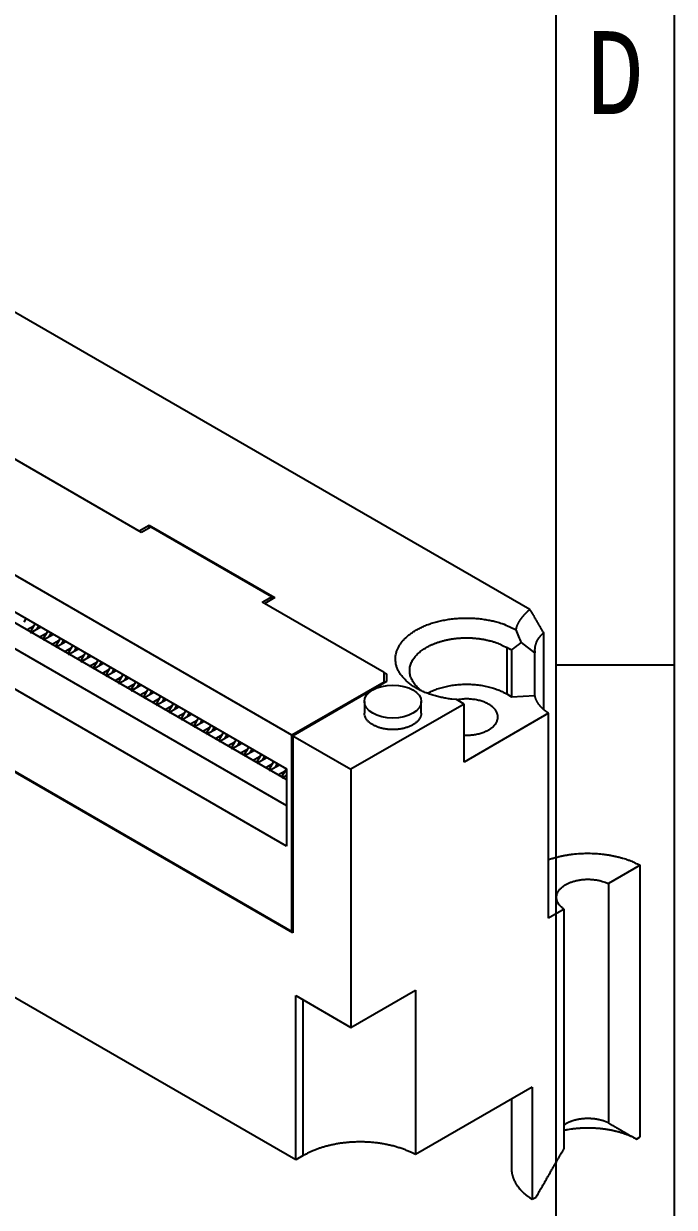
# Model space of a CAD drawing. Extents: x 0 to 420, y 0 to 297.
# Drawn here: x 387.53 to 415, y 75.59 to 125.57 of the extents above; entities that cross this region are included whole.
import ezdxf
from ezdxf.enums import TextEntityAlignment as Align

# ---------------------------------------------------------------- set-up
doc = ezdxf.new("R2010")
doc.units = 0
doc.layers.add('1', color=7, linetype='CONTINUOUS')
doc.layers.add('5', color=7, linetype='CONTINUOUS')
doc.styles.get("Standard").update_dxf_attribs({"font": 'monotxt.shx'})

msp = doc.modelspace()

# ---------------------------------------------------------------- linework, layer by layer
at = {"layer": '1', "color": 3, "linetype": 'CONTINUOUS'}
for p, q in [((415, 292), (415, 5)), ((410, 98.5), (415, 98.5))]:
    msp.add_line(p, q, dxfattribs=at)
at = {"layer": '1', "color": 2, "linetype": 'CONTINUOUS'}
msp.add_line((410, 287), (410, 10), dxfattribs=at)
at = {"layer": '5', "color": 40, "linetype": 'CONTINUOUS'}
for p, q in [((408.90233, 100.82771), (360.13547, 128.98327)), ((398.89085, 87.175222), (350.91365, 114.87487)), ((399.01459, 77.591593), (350.78991, 105.43413)), ((392.40314, 104.14814), (392.82741, 104.39309)), ((392.82741, 104.27062), (392.82741, 104.39309)), ((392.82741, 104.39309), (398.13071, 101.33123)), ((398.13071, 101.33123), (397.70644, 101.08628)), ((409.47656, 99.842979), (409.47656, 96.61411)), ((407.92414, 99.228753), (407.92414, 97.269161)), ((408.13217, 99.123312), (408.13217, 97.149052)), ((409.1152, 98.994998), (408.54374, 99.435982)), ((409.1152, 97.198706), (409.1152, 98.994998)), ((402.74457, 98.177518), (402.84953, 98.116918)), ((402.84953, 98.116918), (402.85064, 97.789677)), ((402.85064, 97.789677), (398.89085, 95.503487)), ((402.84953, 97.789674), (402.84953, 97.789035)), ((406.12101, 96.8405), (405.80282, 97.024212)), ((407.92414, 97.269161), (408.13217, 97.149052)), ((408.13217, 97.149052), (409.1152, 97.198706)), ((406.12101, 96.8405), (401.34804, 94.084824)), ((401.91581, 96.942562), (401.91581, 96.452664)), ((404.31581, 96.452664), (404.31581, 96.942562)), ((406.12101, 94.39101), (406.12101, 96.8405)), ((409.69347, 96.453572), (406.12101, 94.39101)), ((409.69347, 87.798708), (409.69347, 96.453572)), ((398.89085, 95.503487), (398.89085, 87.175222)), ((398.89085, 95.503487), (401.34804, 94.084824)), ((401.34804, 94.084824), (401.34804, 83.184595)), ((413.56222, 90.032327), (412.21714, 89.255745)), ((413.56222, 78.56055), (413.56222, 90.032327)), ((412.21714, 89.255745), (412.21714, 79.1516)), ((410.34865, 88.176973), (409.69347, 87.798708)), ((410.34865, 78.072828), (410.34865, 88.176973)), ((399.01459, 84.531814), (401.34804, 83.184595)), ((399.01459, 77.591593), (399.01459, 84.531814)), ((401.34804, 83.184595), (404.06936, 84.75575)), ((404.06936, 84.75575), (404.06936, 77.815529)), ((399.33279, 77.775305), (399.33279, 84.348102)), ((409.00357, 80.664295), (404.06936, 77.815529)), ((409.00357, 80.664295), (409.00357, 75.928614)), ((408.1286, 80.159132), (408.1286, 77.203757)), ((413.40303, 78.468646), (413.56222, 78.56055)), ((399.33279, 77.775305), (399.01459, 77.591593)), ((409.00357, 75.928614), (409.16275, 76.020518))]:
    msp.add_line(p, q, dxfattribs=at)
at = {"layer": '5', "color": 30, "linetype": 'CONTINUOUS'}
for p, q in [((398.85549, 95.523899), (350.94901, 123.18272)), ((351.07275, 121.55993), (398.62568, 94.105237)), ((353.51227, 119.7024), (398.62568, 93.656163)), ((352.55767, 119.15127), (398.62568, 92.553893)), ((398.62568, 90.83925), (351.07275, 118.29395)), ((350.94901, 114.89528), (398.85549, 87.236459)), ((392.50921, 104.08691), (386.99377, 107.27124)), ((392.89812, 104.31144), (392.50921, 104.08691)), ((397.98929, 101.37206), (392.89812, 104.31144)), ((397.60038, 101.14752), (397.98929, 101.37206)), ((402.74458, 98.177513), (397.60038, 101.14752)), ((397.98929, 101.37206), (397.98929, 101.24958)), ((387.96271, 100.13013), (387.64785, 99.953392)), ((387.82463, 99.85133), (388.25487, 100.09283)), ((388.49304, 99.823941), (388.17818, 99.647206)), ((388.35496, 99.545143), (388.7852, 99.786642)), ((389.02337, 99.517755), (388.70851, 99.341019)), ((388.88529, 99.238957), (389.31553, 99.480456)), ((389.5537, 99.211568), (389.23884, 99.034833)), ((389.41562, 98.932771), (389.84586, 99.17427)), ((390.08403, 98.905382), (389.76917, 98.728647)), ((389.94595, 98.626585), (390.37619, 98.868084)), ((390.61436, 98.599196), (390.2995, 98.422461)), ((390.47628, 98.320399), (390.90652, 98.561898)), ((391.14469, 98.29301), (390.82983, 98.116274)), ((391.00661, 98.014212), (391.43685, 98.255711)), ((391.67502, 97.986824), (391.36016, 97.810088)), ((402.74458, 97.769265), (402.74458, 98.177513)), ((391.53694, 97.708026), (391.96718, 97.949525)), ((392.20535, 97.680637), (391.89049, 97.503902)), ((392.06727, 97.40184), (392.49751, 97.643339)), ((402.74458, 97.769265), (398.85549, 95.523899)), ((402.74458, 97.72844), (402.74458, 97.769265)), ((392.73568, 97.374451), (392.42082, 97.197716)), ((392.5976, 97.095654), (393.02784, 97.337153)), ((393.26601, 97.068265), (392.95115, 96.89153)), ((393.12793, 96.789468), (393.55817, 97.030967)), ((393.79634, 96.762079), (393.48148, 96.585343)), ((393.65826, 96.483281), (394.0885, 96.72478)), ((394.32667, 96.455892), (394.01181, 96.279157)), ((394.18859, 96.177095), (394.61883, 96.418594)), ((394.857, 96.149706), (394.54214, 95.972971)), ((394.71892, 95.870909), (395.14916, 96.112408)), ((395.38733, 95.84352), (395.07247, 95.666785)), ((395.24925, 95.564723), (395.67949, 95.806222)), ((395.91766, 95.537334), (395.6028, 95.360599)), ((395.77958, 95.258536), (396.20982, 95.500035)), ((398.85549, 87.236459), (398.85549, 95.523899)), ((396.44799, 95.231148), (396.13313, 95.054412)), ((396.30991, 94.95235), (396.74015, 95.193849)), ((396.97832, 94.924961), (396.66346, 94.748226)), ((396.84024, 94.646164), (397.27048, 94.887663)), ((397.50865, 94.618775), (397.19379, 94.44204)), ((397.37057, 94.339978), (397.80081, 94.581477)), ((398.03898, 94.312589), (397.72412, 94.135854)), ((397.9009, 94.033792), (398.33114, 94.275291)), ((398.56931, 94.006403), (398.25445, 93.829667)), ((398.62568, 94.105237), (398.62568, 90.83925)), ((398.43123, 93.727605), (398.62568, 93.836754)), ((398.85549, 87.236459), (398.89085, 87.256871))]:
    msp.add_line(p, q, dxfattribs=at)
at = {"layer": '5', "color": 150, "linetype": 'CONTINUOUS'}
for p, q in [((387.63069, 100.4532), (387.53942, 100.2951)), ((388.36091, 99.595084), (388.36004, 99.583036)), ((388.36091, 99.595084), (388.54993, 99.922474)), ((388.69135, 99.840825), (388.60008, 99.682732)), ((388.89124, 99.288898), (389.08026, 99.616288)), ((389.22168, 99.534638), (389.13041, 99.376545)), ((388.89124, 99.288898), (388.89037, 99.27685)), ((389.9519, 98.676525), (390.14092, 99.003916)), ((389.9519, 98.676525), (389.95103, 98.664478)), ((390.28234, 98.922266), (390.19107, 98.764173)), ((390.48223, 98.370339), (390.67125, 98.697729)), ((390.81267, 98.61608), (390.7214, 98.457987)), ((390.48223, 98.370339), (390.48136, 98.358291)), ((391.54289, 97.757966), (391.73191, 98.085357)), ((391.87333, 98.003707), (391.78206, 97.845614)), ((391.54289, 97.757966), (391.54202, 97.745919)), ((392.07322, 97.45178), (392.26224, 97.779171)), ((392.40366, 97.697521), (392.31239, 97.539428)), ((392.07322, 97.45178), (392.07235, 97.439733)), ((393.13388, 96.839408), (393.3229, 97.166798)), ((393.46432, 97.085149), (393.37305, 96.927056)), ((393.13388, 96.839408), (393.13301, 96.82736)), ((393.66421, 96.533222), (393.66334, 96.521174)), ((393.66421, 96.533222), (393.85323, 96.860612)), ((393.99465, 96.778962), (393.90338, 96.62087)), ((394.72487, 95.920849), (394.91389, 96.24824)), ((395.05531, 96.16659), (394.96404, 96.008497)), ((394.72487, 95.920849), (394.724, 95.908802)), ((395.2552, 95.614663), (395.25433, 95.602615)), ((395.2552, 95.614663), (395.44422, 95.942053)), ((395.58564, 95.860404), (395.49437, 95.702311)), ((396.31586, 95.002291), (396.31499, 94.990243)), ((396.31586, 95.002291), (396.50488, 95.329681)), ((396.6463, 95.248031), (396.55503, 95.089938)), ((396.84619, 94.696104), (397.03521, 95.023495)), ((396.84619, 94.696104), (396.84532, 94.684057)), ((397.17663, 94.941845), (397.08536, 94.783752)), ((397.37652, 94.389918), (397.56554, 94.717309)), ((397.70696, 94.635659), (397.61569, 94.477566)), ((397.37652, 94.389918), (397.37565, 94.37787)), ((397.90685, 94.083732), (397.90598, 94.071684)), ((397.90685, 94.083732), (398.09587, 94.411122)), ((398.23729, 94.329473), (398.14602, 94.17138)), ((398.43718, 93.777546), (398.62568, 94.104035)), ((398.43718, 93.777546), (398.43631, 93.765498))]:
    msp.add_line(p, q, dxfattribs=at)
at = {"layer": '5', "color": 3, "linetype": 'CONTINUOUS'}
for p, q in [((387.83058, 99.90127), (388.0196, 100.22866)), ((388.16102, 100.14701), (388.06975, 99.988918)), ((387.83058, 99.90127), (387.82971, 99.889222)), ((389.42157, 98.982711), (389.4207, 98.970664)), ((389.42157, 98.982711), (389.61059, 99.310102)), ((389.75201, 99.228452), (389.66074, 99.070359)), ((391.01256, 98.064153), (391.01169, 98.052105)), ((391.01256, 98.064153), (391.20158, 98.391543)), ((391.343, 98.309893), (391.25173, 98.151801)), ((392.60355, 97.145594), (392.79257, 97.472984)), ((392.60355, 97.145594), (392.60268, 97.133546)), ((392.93399, 97.391335), (392.84272, 97.233242)), ((394.19454, 96.227035), (394.38356, 96.554426)), ((394.52498, 96.472776), (394.43371, 96.314683)), ((394.19454, 96.227035), (394.19367, 96.214988)), ((395.78553, 95.308477), (395.97455, 95.635867)), ((396.11597, 95.554217), (396.0247, 95.396125)), ((395.78553, 95.308477), (395.78466, 95.296429))]:
    msp.add_line(p, q, dxfattribs=at)
at = {"layer": '5', "color": 40, "linetype": 'CONTINUOUS'}
msp.add_lwpolyline([(392.40314, 104.14814), (392.40314, 104.14814), (392.40314, 104.14814), (392.40314, 104.14814), (392.40314, 104.14814), (392.40314, 104.14814), (392.40314, 104.14814), (392.40314, 104.14814), (392.40314, 104.14815), (392.40314, 104.14815), (392.40314, 104.14815), (392.40314, 104.14815), (392.40314, 104.14815), (392.40314, 104.14815), (392.40314, 104.14815), (392.40314, 104.14815), (392.40314, 104.14815), (392.40314, 104.14815), (392.40314, 104.14815)], dxfattribs=at)
for points in [[(405.80282, 97.024204), (405.60777, 97.043888, -0.010988014), (405.41059, 97.07218, -0.010282959), (405.21094, 97.109366, -0.01028484), (405.01065, 97.155572, -0.011378751), (404.8119, 97.211713, -0.012224663), (404.61656, 97.277547, -0.013084804), (404.42676, 97.353501, -0.014033723), (404.2444, 97.438982, -0.015328137), (404.07203, 97.53407, -0.016712702), (403.91128, 97.637785, -0.018349314), (403.76464, 97.749737, -0.020183376), (403.63322, 97.868627, -0.022229516), (403.5192, 97.993634, -0.024502529), (403.42294, 98.123276, -0.026758898), (403.34604, 98.256401, -0.029111551), (403.28802, 98.391526, -0.030982459), (403.24974, 98.527334, -0.032609064), (403.22999, 98.662526, -0.033211234), (403.2289, 98.795798, -0.03323267), (403.24467, 98.926149, -0.03202688), (403.2768, 99.052426, -0.030586187), (403.32333, 99.174069, -0.028426762), (403.38338, 99.290193, -0.025934005), (403.45449, 99.400354, -0.022877666), (403.53577, 99.504236, -0.021721276), (403.62888, 99.604757, -0.020134961), (403.73681, 99.704447, -0.018225983), (403.85967, 99.802709, -0.017913245), (403.99834, 99.898148, -0.017019276), (404.15216, 99.989816, -0.01620095), (404.32154, 100.07648, -0.015254727), (404.50521, 100.15721, -0.014662136), (404.70288, 100.23057, -0.013947393), (404.9127, 100.29582, -0.01346302), (405.13363, 100.35161, -0.012899981), (405.36329, 100.39756, -0.012488078), (405.5999, 100.43255, -0.01220253), (405.84112, 100.45651, -0.012118311), (406.08478, 100.46867, -0.011704681), (406.32758, 100.46993, -0.011037236), (406.56676, 100.46016, -0.011777665), (406.8036, 100.43862, -0.013457685), (407.03691, 100.40492, -0.01109548), (407.2521, 100.36667, -0.005528299), (407.44265, 100.3266, -0.014474368), (407.65978, 100.26063, -0.025514758), (407.95663, 100.14264, -0.01470128), (408.32298, 99.978099, -0.008671112)], [(408.32298, 99.978099), (408.32902, 100.00678, -0.007043459), (408.33592, 100.03556, -0.006865991), (408.34369, 100.06443, -0.006773874), (408.35232, 100.09337, -0.006794956), (408.36185, 100.12238, -0.006761078), (408.37226, 100.15144, -0.006713329), (408.3836, 100.18054, -0.006648054), (408.39583, 100.20966, -0.006601374), (408.409, 100.23879, -0.006530082), (408.42308, 100.26793, -0.00647005), (408.43811, 100.29705, -0.00638632), (408.45406, 100.32614, -0.006313447), (408.47097, 100.35518, -0.006228652), (408.48881, 100.38417, -0.006162847), (408.50762, 100.41308, -0.006051157), (408.52735, 100.44191, -0.005930607), (408.54804, 100.47061, -0.005885397), (408.5697, 100.49923, -0.005918362), (408.59237, 100.52776, -0.005641506), (408.61584, 100.55603, -0.005178423), (408.64009, 100.58397, -0.005633032), (408.66577, 100.61216, -0.006607326), (408.69317, 100.64077, -0.004879095), (408.71944, 100.66752, -0.001606347), (408.74366, 100.69162, -0.006787001), (408.77681, 100.72198, -0.011258727), (408.83048, 100.76796, -0.005286716), (408.90233, 100.82771, -0.002739034)], [(408.90233, 100.82771), (408.92427, 100.79, 0.000016642), (408.94601, 100.75262, 0.000016936), (408.96756, 100.71559, 0.000017251), (408.98891, 100.67889, 0.000017561), (409.01007, 100.64253, 0.000017893), (409.03105, 100.6065, 0.000018221), (409.05182, 100.57081, 0.000018572), (409.07241, 100.53546, 0.000018918), (409.0928, 100.50045, 0.000019291), (409.113, 100.46577, 0.000019661), (409.13301, 100.43143, 0.000020051), (409.15283, 100.39742, 0.00002043), (409.17245, 100.36376, 0.000020862), (409.19188, 100.33042, 0.000021313), (409.21112, 100.29743, 0.000021704), (409.23016, 100.26478, 0.000022006), (409.249, 100.23247, 0.000022667), (409.26767, 100.20047, 0.000023609), (409.28617, 100.16878, 0.000023445), (409.30441, 100.13752, 0.000022334), (409.32236, 100.10678, 0.00002517), (409.34038, 100.07592, 0.000030732), (409.35859, 100.04474, 0.000023934), (409.37558, 100.01566, 0.000008331), (409.39084, 99.989536, 0.000034642), (409.41001, 99.956748, 0.000062308), (409.43897, 99.90723, 0.000031705), (409.47656, 99.842972, 0.000017117)], [(404.34161, 97.391635), (404.25942, 97.455499, -0.015500565), (404.18285, 97.522977, -0.015837781), (404.11203, 97.594257, -0.016681825), (404.04747, 97.668932, -0.01854418), (403.99031, 97.746806, -0.020243319), (403.94084, 97.827411, -0.021780252), (403.89989, 97.910484, -0.023286128), (403.86757, 97.995492, -0.024799118), (403.84466, 98.082037, -0.02602279), (403.83102, 98.16956, -0.02689825), (403.82723, 98.257573, -0.027329448), (403.83292, 98.345535, -0.027284746), (403.84843, 98.432902, -0.026759094), (403.87316, 98.519192, -0.025791509), (403.90723, 98.603846, -0.024533735), (403.94986, 98.686484, -0.023031778), (404.00093, 98.766578, -0.021448928), (404.05952, 98.843854, -0.019779365), (404.12532, 98.917843, -0.018296248), (404.19744, 98.988457, -0.016843809), (404.27547, 99.055329, -0.015425056), (404.35818, 99.11829, -0.014030996), (404.44493, 99.176997, -0.013193623), (404.53604, 99.232216, -0.012160018), (404.63253, 99.284518, -0.01148062), (404.73519, 99.334355, -0.011210094), (404.84515, 99.381765, -0.010687449), (404.96181, 99.426397, -0.010513027), (405.08492, 99.467575, -0.010236846), (405.21384, 99.505054, -0.010009393), (405.34837, 99.538321, -0.009737387), (405.48769, 99.567202, -0.009595677), (405.63133, 99.591171, -0.009423543), (405.77837, 99.610164, -0.009333185), (405.92814, 99.623738, -0.009206259), (406.07963, 99.631979, -0.009116536), (406.232, 99.634559, -0.009139962), (406.38444, 99.631615, -0.009282588), (406.53606, 99.622917, -0.009120058), (406.68547, 99.609088, -0.008689308), (406.83151, 99.59016, -0.009486164), (406.97569, 99.565463, -0.011135211), (407.11783, 99.534679, -0.009077669), (407.2489, 99.502731, -0.004136704), (407.36516, 99.471312, -0.012294644), (407.50015, 99.423587, -0.022018867), (407.68872, 99.341493, -0.012256763), (407.92413, 99.22875, -0.007035874)], [(409.47656, 99.842972), (409.44656, 99.816028, 0.006596372), (409.41778, 99.788773, 0.00686229), (409.39027, 99.761189, 0.007073841), (409.36401, 99.733319, 0.007218997), (409.33904, 99.705188, 0.007401806), (409.31534, 99.676834, 0.007573666), (409.29295, 99.648275, 0.007763057), (409.27183, 99.619546, 0.007924002), (409.25203, 99.59067, 0.00810801), (409.2335, 99.561679, 0.008261355), (409.21628, 99.532597, 0.008433731), (409.20032, 99.503454, 0.008566745), (409.18566, 99.474275, 0.008728904), (409.17223, 99.445085, 0.008856978), (409.16009, 99.415908, 0.008973737), (409.14916, 99.386776, 0.009014199), (409.13948, 99.35772, 0.009185003), (409.13098, 99.328722, 0.009402227), (409.1237, 99.299796, 0.009245949), (409.11755, 99.271105, 0.008720206), (409.11254, 99.242729, 0.009538164), (409.1087, 99.214095, 0.011185029), (409.10606, 99.18503, 0.00871091), (409.10425, 99.157845, 0.003448459), (409.10315, 99.133361, 0.011793769), (409.10399, 99.102497, 0.019963989), (409.1081, 99.055746, 0.009962774), (409.11519, 98.994991, 0.005387034)], [(408.13216, 99.123309), (408.12518, 99.126377, -0.000967692), (408.1182, 99.129474, -0.000966039), (408.11123, 99.132602, -0.000963721), (408.10426, 99.13576, -0.000960735), (408.0973, 99.138949, -0.000957876), (408.09034, 99.142168, -0.000955167), (408.08338, 99.145418, -0.000952327), (408.07643, 99.148698, -0.000949405), (408.06948, 99.152009, -0.000946517), (408.06253, 99.15535, -0.000943725), (408.05559, 99.158723, -0.000940524), (408.04865, 99.162126, -0.000937042), (408.04172, 99.16556, -0.000934618), (408.03479, 99.169025, -0.000933209), (408.02786, 99.172522, -0.000927723), (408.02093, 99.176049, -0.000918974), (408.01401, 99.179606, -0.000923704), (408.00709, 99.183198, -0.00093911), (408.00015, 99.186827, -0.000909122), (407.99325, 99.190472, -0.000846037), (407.98639, 99.194125, -0.000930428), (407.97941, 99.197872, -0.001104456), (407.97228, 99.201745, -0.000834852), (407.96559, 99.205399, -0.000286146), (407.95954, 99.208719, -0.001172189), (407.95177, 99.213054, -0.002001846), (407.9398, 99.219826, -0.000972326), (407.92413, 99.22875, -0.000513741)], [(408.54375, 99.435979), (408.52621, 99.422448, -0.000099026), (408.50893, 99.40913, -0.000102119), (408.49192, 99.396033, -0.000105485), (408.47518, 99.38315, -0.000108851), (408.45871, 99.370487, -0.000112535), (408.4425, 99.358036, -0.000116254), (408.42656, 99.345805, -0.000120318), (408.41088, 99.333785, -0.000124415), (408.39546, 99.321985, -0.000128918), (408.38031, 99.310394, -0.000133486), (408.36543, 99.299023, -0.00013845), (408.3508, 99.287861, -0.000143432), (408.33644, 99.276918, -0.000149094), (408.32234, 99.266183, -0.000155026), (408.3085, 99.255665, -0.000160865), (408.29493, 99.245358, -0.000166149), (408.28162, 99.23527, -0.000174563), (408.26856, 99.225383, -0.000185494), (408.25575, 99.215701, -0.000188172), (408.24323, 99.206257, -0.000182855), (408.23104, 99.197074, -0.000210562), (408.21895, 99.187979, -0.000263714), (408.20688, 99.178924, -0.000210939), (408.1957, 99.170546, -0.000074238), (408.18572, 99.163076, -0.000314319), (408.17349, 99.153957, -0.000594559), (408.1554, 99.140528, -0.000316866), (408.13216, 99.123309, -0.000174873)], [(404.57354, 97.293656), (404.65756, 97.337682, -0.010451521), (404.74651, 97.379915, -0.009513452), (404.84059, 97.420321, -0.008988759), (404.93945, 97.458697, -0.008997184), (405.0431, 97.494621, -0.00881742), (405.15111, 97.527951, -0.008620181), (405.26338, 97.558347, -0.008407576), (405.37941, 97.585701, -0.008298622), (405.49898, 97.60966, -0.008150536), (405.62152, 97.630173, -0.00805885), (405.74668, 97.64692, -0.007949737), (405.87387, 97.659918, -0.007889214), (406.00262, 97.668891, -0.007831922), (406.13235, 97.673926, -0.007815089), (406.2625, 97.674806, -0.007784185), (406.39248, 97.671711, -0.007752182), (406.52169, 97.664503, -0.007831472), (406.64973, 97.653351, -0.007992735), (406.77602, 97.638165, -0.007890586), (406.89968, 97.61948, -0.007528125), (407.01995, 97.59738, -0.008257251), (407.13835, 97.571236, -0.009735967), (407.25497, 97.540785, -0.00790127), (407.36238, 97.51017, -0.003501176), (407.45759, 97.480816, -0.010763441), (407.56911, 97.438124, -0.019227983), (407.72654, 97.366511, -0.010538398), (407.92413, 97.269163, -0.006001808)], [(406.12101, 95.526831), (406.20592, 95.524401, 0.010304399), (406.29281, 95.525318, 0.009561277), (406.38187, 95.529683, 0.009388899), (406.4724, 95.537601, 0.010078998), (406.56367, 95.549504, 0.010535782), (406.65495, 95.565359, 0.010971316), (406.74551, 95.585415, 0.011443405), (406.83457, 95.609516, 0.012134929), (406.92121, 95.637804, 0.012852367), (407.00472, 95.669982, 0.013708902), (407.08413, 95.706026, 0.014675229), (407.1589, 95.745511, 0.015774692), (407.22811, 95.788256, 0.017053454), (407.29144, 95.833745, 0.018401599), (407.34812, 95.88166, 0.019992614), (407.39811, 95.931448, 0.021533413), (407.44087, 95.982701, 0.023317038), (407.47662, 96.034889, 0.02481873), (407.50507, 96.087568, 0.026468497), (407.52668, 96.140285, 0.027524225), (407.54137, 96.19261, 0.028482678), (407.54977, 96.244188, 0.028511707), (407.552, 96.294637, 0.028517006), (407.54872, 96.343771, 0.027711838), (407.54018, 96.391299, 0.026350112), (407.52719, 96.436954, 0.024079849), (407.51006, 96.480571, 0.023559883), (407.48855, 96.523395, 0.02225852), (407.46192, 96.566608, 0.020560399), (407.42996, 96.610147, 0.020477536), (407.3921, 96.653694, 0.019593854), (407.34838, 96.696923, 0.018758051), (407.29838, 96.739463, 0.017678893), (407.24229, 96.780951, 0.016953227), (407.17984, 96.820921, 0.015928855), (407.11145, 96.859017, 0.015133256), (407.03711, 96.894722, 0.01440373), (406.95728, 96.927705, 0.014027649), (406.87215, 96.957434, 0.013014583), (406.78301, 96.983762, 0.011840355), (406.69054, 97.006239, 0.012388175), (406.59364, 97.024497, 0.013976899), (406.49232, 97.038064, 0.0106508), (406.39546, 97.048152, 0.004509453), (406.30662, 97.05492, 0.01390527), (406.1954, 97.054135, 0.023290932), (406.02973, 97.040997, 0.012028442), (405.81599, 97.016604, 0.006562538)], [(409.69348, 96.453566), (409.6639, 96.472605, -0.004631001), (409.63479, 96.492106, -0.004623505), (409.60615, 96.51209, -0.004698967), (409.578, 96.532534, -0.004881353), (409.5504, 96.55345, -0.00503428), (409.52336, 96.574816, -0.005178129), (409.49691, 96.596645, -0.00532374), (409.47108, 96.618912, -0.005491334), (409.44592, 96.641626, -0.005653404), (409.42143, 96.664763, -0.005828939), (409.39766, 96.688331, -0.005998802), (409.37462, 96.712303, -0.006180723), (409.35236, 96.736684, -0.006366758), (409.33088, 96.761449, -0.006572933), (409.31024, 96.786604, -0.006745402), (409.29044, 96.812108, -0.006900515), (409.27153, 96.837961, -0.007158315), (409.2535, 96.864173, -0.007519223), (409.23641, 96.890758, -0.007497648), (409.22027, 96.917525, -0.007168819), (409.20515, 96.944416, -0.008126681), (409.19091, 96.972035, -0.009985808), (409.17755, 97.000591, -0.00773763), (409.16559, 97.027561, -0.002619482), (409.15528, 97.052076, -0.011261088), (409.14446, 97.083955, -0.020124731), (409.13096, 97.133517, -0.010047374), (409.11519, 97.198705, -0.005341355)], [(404.31582, 96.452661), (404.3138, 96.411885, -0.027711617), (404.30735, 96.370518, -0.025734733), (404.2963, 96.328499, -0.02455001), (404.28062, 96.286107, -0.024798604), (404.25986, 96.243647, -0.024018762), (404.23411, 96.201395, -0.02288662), (404.20314, 96.159638, -0.021484483), (404.16716, 96.118658, -0.020307061), (404.12603, 96.078802, -0.018917817), (404.08014, 96.040322, -0.017695363), (404.02949, 96.003574, -0.016436768), (403.97459, 95.968756, -0.015361211), (403.91561, 95.936208, -0.014323488), (403.85313, 95.906049, -0.013422245), (403.78747, 95.878575, -0.012604127), (403.71925, 95.853814, -0.011873877), (403.64889, 95.831995, -0.011249294), (403.577, 95.813053, -0.010666296), (403.50405, 95.797137, -0.010199402), (403.43058, 95.784103, -0.009734497), (403.35709, 95.774021, -0.009396598), (403.28401, 95.766684, -0.009034029), (403.21181, 95.762092, -0.008786077), (403.14081, 95.759994, -0.008477922), (403.07143, 95.760337, -0.008338374), (403.00382, 95.762867, -0.008158701), (402.9383, 95.7675, -0.007978909), (402.87514, 95.773921, -0.007640653), (402.81452, 95.782026, -0.007892246), (402.75488, 95.791924, -0.007991554), (402.69473, 95.80393, -0.008013338), (402.63411, 95.818112, -0.008654031), (402.57336, 95.834692, -0.009169577), (402.51282, 95.853663, -0.009772663), (402.45288, 95.875198, -0.010328256), (402.39394, 95.89922, -0.011047919), (402.33647, 95.925854, -0.0119361), (402.28087, 95.955043, -0.013201504), (402.2277, 95.986873, -0.01385041), (402.17734, 96.020894, -0.014045435), (402.13041, 96.057002, -0.016778162), (402.08709, 96.095954, -0.021991682), (402.04791, 96.137993, -0.018458203), (402.01354, 96.178801, -0.007107678), (401.98466, 96.216807, -0.028473412), (401.95948, 96.267475, -0.056464249), (401.93648, 96.347194, -0.030581571), (401.91582, 96.452661, -0.016469304)], [(409.69347, 90.271842), (409.81155, 90.310849, -0.00754965), (409.93337, 90.347215, -0.007149026), (410.05912, 90.380859, -0.006899686), (410.18837, 90.411703, -0.006896559), (410.32089, 90.439407, -0.006818803), (410.45624, 90.463957, -0.006727196), (410.59421, 90.485092, -0.00663561), (410.73431, 90.502837, -0.00659111), (410.87625, 90.51694, -0.006536589), (411.01953, 90.527472, -0.006503087), (411.16379, 90.534221, -0.00647019), (411.30856, 90.537307, -0.006453618), (411.45341, 90.536559, -0.006451554), (411.59793, 90.532137, -0.006463716), (411.74165, 90.523916, -0.006471197), (411.88417, 90.512118, -0.006460993), (412.02499, 90.496673, -0.006549909), (412.16392, 90.477756, -0.006698006), (412.30055, 90.455312, -0.0066159), (412.4341, 90.429876, -0.006300554), (412.56393, 90.401553, -0.006925884), (412.69198, 90.36958, -0.00818647), (412.81854, 90.33365, -0.00658295), (412.93527, 90.298181, -0.002813285), (413.03896, 90.264681, -0.009011043), (413.16219, 90.217141, -0.01600302), (413.33881, 90.138535, -0.00859852), (413.56222, 90.032324, -0.004841831)], [(410.34865, 88.176977), (410.30259, 88.209654, -0.014304447), (410.25915, 88.244342, -0.014450012), (410.21836, 88.281142, -0.015155887), (410.18052, 88.319869, -0.016888545), (410.14625, 88.360469, -0.018458286), (410.11573, 88.402722, -0.019933485), (410.08943, 88.446526, -0.021425882), (410.06747, 88.491618, -0.023033666), (410.0503, 88.537826, -0.024445676), (410.03794, 88.584861, -0.025657085), (410.03076, 88.632493, -0.02650605), (410.02863, 88.680427, -0.026972027), (410.03183, 88.728389, -0.026948914), (410.0401, 88.776102, -0.026469512), (410.0536, 88.82327, -0.025575504), (410.07197, 88.869653, -0.02434891), (410.09522, 88.914955, -0.022933887), (410.12292, 88.958993, -0.021377328), (410.15496, 89.001493, -0.019823581), (410.19085, 89.042334, -0.018241526), (410.23038, 89.08128, -0.016862708), (410.27308, 89.11829, -0.015545193), (410.3187, 89.153178, -0.014267722), (410.36663, 89.185929, -0.012939716), (410.41668, 89.216465, -0.012377242), (410.46957, 89.245363, -0.011715355), (410.5263, 89.273037, -0.010947981), (410.58673, 89.299373, -0.010830388), (410.65083, 89.324026, -0.010523584), (410.71829, 89.346851, -0.010242295), (410.78903, 89.367569, -0.009923646), (410.86264, 89.386068, -0.009744415), (410.93891, 89.40206, -0.009526991), (411.01738, 89.415484, -0.009397588), (411.09773, 89.426085, -0.009224401), (411.17942, 89.433883, -0.009094059), (411.26203, 89.438674, -0.009071878), (411.34513, 89.440506, -0.009174417), (411.42827, 89.439225, -0.008960324), (411.51066, 89.435128, -0.008491136), (411.59166, 89.428197, -0.009234044), (411.67216, 89.418082, -0.010802012), (411.7521, 89.404596, -0.008725172), (411.82613, 89.390219, -0.003910438), (411.89208, 89.375785, -0.011787208), (411.96964, 89.35281, -0.020942302), (412.07932, 89.312164, -0.011512514), (412.21714, 89.255739, -0.006556407)], [(412.21714, 79.151599), (412.1844, 79.167296, 0.006007878), (412.15123, 79.18224, 0.006078056), (412.11759, 79.196401, 0.00595386), (412.08359, 79.209811, 0.005658934), (412.04928, 79.222444, 0.005453585), (412.01476, 79.234337, 0.00527218), (411.98006, 79.245468, 0.005116761), (411.94525, 79.255878, 0.004939792), (411.91039, 79.26555, 0.0047968), (411.87554, 79.274526, 0.004636419), (411.84075, 79.282792, 0.004523428), (411.80606, 79.290395, 0.004400201), (411.7715, 79.297326, 0.00427011), (411.73717, 79.303623, 0.00410289), (411.70312, 79.309281, 0.004097539), (411.66889, 79.314406, 0.004044737), (411.63397, 79.319049, 0.003970504), (411.59834, 79.323216, 0.004051468), (411.56198, 79.326853, 0.004081206), (411.52494, 79.329955, 0.004119857), (411.48723, 79.332471, 0.004140875), (411.4489, 79.334397, 0.004197368), (411.40997, 79.335679, 0.004229595), (411.37048, 79.336316, 0.004289989), (411.33046, 79.336254, 0.004329728), (411.28999, 79.335496, 0.0043987), (411.24908, 79.333986, 0.004448147), (411.20781, 79.331733, 0.004525494), (411.16621, 79.328681, 0.004586102), (411.12438, 79.324843, 0.004674444), (411.08235, 79.320167, 0.004746088), (411.0402, 79.31467, 0.004842313), (410.998, 79.308304, 0.004932635), (410.95582, 79.30109, 0.005053937), (410.91373, 79.292982, 0.00514321), (410.87183, 79.284018, 0.005235626), (410.8302, 79.274159, 0.005402903), (410.78887, 79.263415, 0.005662276), (410.74792, 79.251742, 0.005638907), (410.70758, 79.239292, 0.005403592), (410.66803, 79.226078, 0.006132248), (410.62863, 79.211712, 0.007563661), (410.58924, 79.196026, 0.005928509), (410.55266, 79.180792, 0.002072034), (410.51994, 79.166591, 0.008688876), (410.4803, 79.146703, 0.015951567), (410.42246, 79.114009, 0.008266083), (410.34865, 79.06995, 0.004475922)], [(412.21714, 79.151599), (412.24279, 79.136873, -0.000034297), (412.26924, 79.121678, -0.000032311), (412.29654, 79.105994, -0.000030253), (412.32466, 79.089836, -0.000028221), (412.35365, 79.073175, -0.000026376), (412.38347, 79.056027, -0.000024783), (412.41419, 79.038364, -0.000023266), (412.44577, 79.020199, -0.000021897), (412.47827, 79.001504, -0.000020603), (412.51166, 78.982291, -0.000019449), (412.54599, 78.96253, -0.000018339), (412.58125, 78.942234, -0.000017339), (412.61749, 78.921371, -0.000016398), (412.6547, 78.89995, -0.000015572), (412.69293, 78.877935, -0.000014704), (412.73214, 78.85535, -0.000013877), (412.7724, 78.832162, -0.000013282), (412.81376, 78.808337, -0.00001289), (412.85631, 78.78382, -0.000011873), (412.89973, 78.758802, -0.000010561), (412.94398, 78.733303, -0.000011147), (412.99026, 78.706627, -0.000012641), (413.03908, 78.678487, -0.000009014), (413.0856, 78.651677, -0.000002883), (413.12822, 78.627107, -0.000012156), (413.18598, 78.593807, -0.000019096), (413.27893, 78.540212, -0.000008547), (413.40303, 78.468646, -0.000004345)], [(413.40303, 78.468646), (413.3505, 78.496325, 0.004713258), (413.2973, 78.523106, 0.004733422), (413.24338, 78.548952, 0.004652096), (413.18885, 78.573898, 0.004479893), (413.13376, 78.597903, 0.004352796), (413.0782, 78.621005, 0.004238961), (413.02219, 78.64317, 0.004136526), (412.96582, 78.664438, 0.004022297), (412.90913, 78.684777, 0.003927118), (412.85218, 78.704231, 0.003824778), (412.79503, 78.72277, 0.003739555), (412.73773, 78.740441, 0.003645182), (412.68033, 78.757217, 0.003568175), (412.62288, 78.773145, 0.003481677), (412.56543, 78.788201, 0.003412141), (412.50803, 78.802434, 0.003332593), (412.45071, 78.815824, 0.00326984), (412.39353, 78.828417, 0.003196096), (412.33651, 78.840199, 0.0031397), (412.27971, 78.851213, 0.003075331), (412.22316, 78.861445, 0.003020698), (412.16687, 78.87095, 0.00293989), (412.11072, 78.879739, 0.002938151), (412.05415, 78.887922, 0.002932385), (411.99661, 78.895547, 0.002896175), (411.93813, 78.902613, 0.002940552), (411.87879, 78.909054, 0.002962451), (411.81865, 78.914871, 0.002978204), (411.75765, 78.920019, 0.002985296), (411.69587, 78.924498, 0.003015403), (411.6333, 78.928256, 0.003029806), (411.57, 78.931296, 0.003056062), (411.50597, 78.933565, 0.003075045), (411.44127, 78.935068, 0.003113528), (411.37589, 78.93575, 0.003124455), (411.30993, 78.935625, 0.003136843), (411.24342, 78.934637, 0.003191563), (411.17631, 78.932781, 0.003302771), (411.1086, 78.929993, 0.003224935), (411.04075, 78.926364, 0.003028127), (410.97291, 78.921861, 0.003407323), (410.90364, 78.916215, 0.004165103), (410.83244, 78.90927, 0.003137366), (410.7654, 78.902189, 0.000963585), (410.70462, 78.895311, 0.004605617), (410.62649, 78.884164, 0.008141693), (410.50618, 78.863979, 0.003972346), (410.34865, 78.835736, 0.002079246)], [(404.06936, 77.815527), (403.93654, 77.884141, 0.011162031), (403.79648, 77.94913, 0.010358769), (403.64881, 78.010405, 0.009783075), (403.49432, 78.067701, 0.009625126), (403.33334, 78.120356, 0.009355078), (403.16674, 78.168241, 0.009070327), (402.99491, 78.210877, 0.008799187), (402.8188, 78.248227, 0.008607484), (402.639, 78.279837, 0.008415404), (402.45647, 78.30579, 0.008253844), (402.27195, 78.32573, 0.0081123), (402.08636, 78.339856, 0.007990197), (401.90052, 78.347916, 0.007906534), (401.71526, 78.350209, 0.00783081), (401.53143, 78.346592, 0.007779039), (401.34978, 78.33748, 0.007695868), (401.17116, 78.322843, 0.007744551), (400.99596, 78.303063, 0.007834064), (400.82492, 78.278171, 0.007725191), (400.65898, 78.248976, 0.007348551), (400.49906, 78.215721, 0.007973071), (400.34298, 78.177682, 0.009244854), (400.19055, 78.134625, 0.007570975), (400.05097, 78.091903, 0.003545523), (399.92788, 78.051417, 0.010035339), (399.78482, 77.994448, 0.017617152), (399.58402, 77.901057, 0.009745708), (399.33278, 77.775298, 0.005640105)], [(409.16275, 76.020523), (409.21912, 76.118114, -0.000002381), (409.2741, 76.213304, -0.000002509), (409.32763, 76.30598, -0.000002639), (409.37981, 76.396317, -0.000002749), (409.43063, 76.484306, -0.000002878), (409.48019, 76.570097, -0.000003012), (409.52846, 76.653656, -0.000003162), (409.57552, 76.735127, -0.000003309), (409.62136, 76.814478, -0.000003476), (409.66606, 76.891845, -0.000003644), (409.70959, 76.967194, -0.000003832), (409.75203, 77.040649, -0.00000402), (409.79336, 77.112178, -0.000004236), (409.83364, 77.181901, -0.000004461), (409.87287, 77.249785, -0.000004693), (409.91109, 77.315925, -0.000004909), (409.94828, 77.38028, -0.000005231), (409.98453, 77.443016, -0.000005638), (410.01985, 77.504119, -0.000005795), (410.05413, 77.563436, -0.000005696), (410.08731, 77.620844, -0.000006666), (410.12002, 77.677422, -0.000008513), (410.15242, 77.733474, -0.000006883), (410.18231, 77.785182, -0.000002348), (410.2089, 77.831163, -0.000010511), (410.24112, 77.8869, -0.000020505), (410.28832, 77.968504, -0.000011131), (410.34865, 78.072821, -0.000006185)], [(408.12861, 77.203755), (408.12977, 77.154421, 0.011343118), (408.13313, 77.105191, 0.011369903), (408.13879, 77.05606, 0.011301187), (408.14665, 77.00708, 0.011185554), (408.15677, 76.958324, 0.011050901), (408.16904, 76.90983, 0.010881507), (408.18353, 76.861656, 0.01068924), (408.20012, 76.813835, 0.010471536), (408.21885, 76.766431, 0.010240634), (408.2396, 76.719471, 0.00998812), (408.26242, 76.673019, 0.009727419), (408.28717, 76.627094, 0.00944844), (408.31389, 76.581762, 0.009180974), (408.34245, 76.537032, 0.008909007), (408.37287, 76.492967, 0.008614133), (408.405, 76.449583, 0.0082867), (408.43884, 76.406947, 0.008077138), (408.47434, 76.365014, 0.007934264), (408.51152, 76.323827, 0.007477183), (408.54998, 76.283557, 0.006795806), (408.58961, 76.244321, 0.007173966), (408.63138, 76.205409, 0.008106553), (408.67563, 76.166633, 0.006068559), (408.71799, 76.130731, 0.002337515), (408.75694, 76.098704, 0.007938845), (408.80926, 76.059651, 0.012786357), (408.89265, 76.002213, 0.006126472), (409.00356, 75.928618, 0.003252215)]]:
    msp.add_lwpolyline(points, format="xyb", dxfattribs=at)
msp.add_ellipse((403.11581, 96.942562), major_axis=(1.2, 0), ratio=0.57735027, start_param=0, end_param=6.2831853, dxfattribs=at)
at = {"layer": '5', "color": 40, "linetype": 'CONTINUOUS', "extrusion": (0.75805, 0.75805, 0.75805)}
msp.add_open_spline([(408.54375, 99.435979), (408.47165, 99.595494), (408.39784, 99.776752), (408.32298, 99.978099)], degree=3, dxfattribs=at)

# ---------------------------------------------------------------- texts
at = {"layer": '1', "color": 1, "linetype": 'CONTINUOUS', "width": 0.8}
msp.add_text('D', height=3.5, dxfattribs=at).set_placement((412.5, 123.5), align=Align.MIDDLE_CENTER)

doc.saveas('drawing.dxf')
